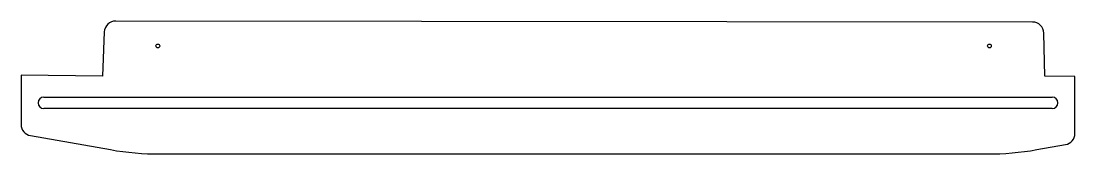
# Model space of a CAD drawing. Header units: metres. Extents: x 0 to 1849, y 0 to 234.
import ezdxf

# ---------------------------------------------------------------- set-up
doc = ezdxf.new("R2010")
doc.units = ezdxf.units.M
for name, color, linetype in [('CONTOUR', 7, 'CONTINUOUS'), ('HOLES', 1, 'CONTINUOUS'), ('POCKET', 3, 'CONTINUOUS')]:
    doc.layers.add(name, color=color, linetype=linetype)

msp = doc.modelspace()

# ---------------------------------------------------------------- linework, layer by layer
at = {"layer": 'CONTOUR'}
for p, q in [((1774.5681, 232.0287), (166.0414, 233.9132)), ((146.0345, 214.724), (142.8807, 137)), ((1796.0598, 137), (1794.5406, 212.4314)), ((142.8807, 137), (0, 138.7166)), ((0, 138.7166), (0, 52.0474)), ((1849, 136.0308), (1796.0598, 137)), ((1849, 36.178), (1849, 136.0308)), ((16.527, 32.3512), (156.9202, 7.5961)), ((243.7443, 0), (1695.2557, 0)), ((1782.0798, 7.5961), (1832.473, 16.4818))]:
    msp.add_line(p, q, dxfattribs=at)
for centre, radius, start, end in [((166.018, 213.9132), 20, 89.9329, 177.6765), ((1774.5447, 212.0287), 20, 1.1538, 89.9329), ((20, 52.0474), 20, 180, 260), ((1829, 36.178), 20, 280, 0), ((243.7443, 500), 500, 260, 270), ((1695.2557, 500), 500, 270, 280)]:
    msp.add_arc(centre, radius, start, end, dxfattribs=at)
at = {"layer": 'HOLES'}
for centre in [(240, 190), (1699, 190)]:
    msp.add_circle(centre, 3.3, dxfattribs=at)
at = {"layer": 'POCKET'}
for p, q in [((40, 100), (1809, 100)), ((1809, 80), (40, 80))]:
    msp.add_line(p, q, dxfattribs=at)
for centre, start, end in [((40, 90), 90, 270), ((1809, 90), 270, 90)]:
    msp.add_arc(centre, 10, start, end, dxfattribs=at)

doc.saveas('drawing.dxf')
